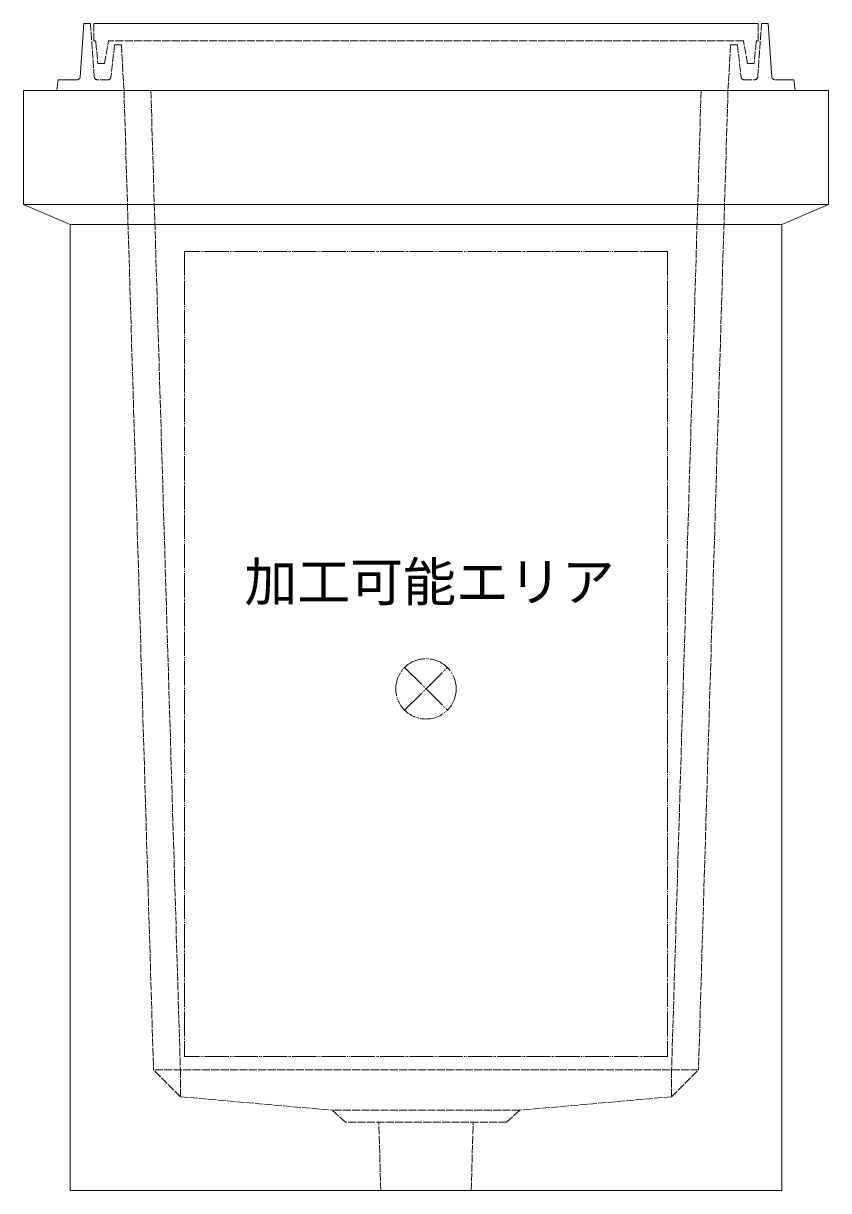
# Model space of a CAD drawing. Units: millimetres, scale not verified. Extents: x -2228 to 2228, y -1575 to 1575.
# Drawn here: x -322 to 278, y -945 to -75 of the extents above; entities that cross this region are included whole.
import ezdxf
from ezdxf.enums import TextEntityAlignment as Align

# ---------------------------------------------------------------- set-up
doc = ezdxf.new("R2010")
doc.units = ezdxf.units.MM
doc.header["$LTSCALE"] = 10
doc.linetypes.add('LONG_DASHED1', pattern=[7, 6, -1])
doc.linetypes.add('LONG_DOUBLE_CHAIN', pattern=[21.8, 18, -1, 0.6, -0.6, 0.6, -1])
for name, color, linetype, lineweight in [('0-7_D-STR', 7, 'LONG_DASHED1', 9), ('0-9_D-STR-STR5', 1, 'LONG_DOUBLE_CHAIN', 9), ('0-A_D-STR-STR4', 134, 'LONG_DASHED1', 9)]:
    doc.layers.add(name, color=color, linetype=linetype, lineweight=lineweight)
doc.styles.add('ＭＳ ゴシック', font='')
doc.styles.get('ＭＳ ゴシック').set_extended_font_data('MS Gothic')

# ---------------------------------------------------------------- blocks, each defined once
blk = doc.blocks.new('A$C32744497')
at = {"layer": '0-A_D-STR-STR4', "linetype": 'Continuous'}
for p, q in [((-2550, 500), (-2577.8, 98.6)), ((-2500, 500), (-2550, 500)), ((-2475, 500), (2475, 500)), ((-2740, 80), (-2750, 0)), ((2750, 0), (-2750, 0)), ((-2597.8, 80), (-2740, 80)), ((2597.8, 80), (2740, 80)), ((2740, 80), (2750, 0))]:
    blk.add_line(p, q, dxfattribs=at)
at = {"layer": '0-A_D-STR-STR4'}
for p, q in [((-2471.3, 98.6), (-2500, 500)), ((-2475, 500), (-2475, 370)), ((2471.3, 98.6), (2500, 500)), ((-2475, 370), (-2469.2, 370)), ((-2459.2, 360.9), (-2445, 200)), ((-2395, 200), (-2365, 370)), ((-2320, 340), (-2348, 97.7)), ((-2270, 340), (-2320, 340)), ((-2250, 0), (-2270, 340)), ((-2445, 200), (-2395, 200)), ((-2367.8, 80), (-2451.4, 80)), ((2367.8, 80), (2451.4, 80))]:
    blk.add_line(p, q, dxfattribs=at)
for points in [[(2475, 500), (2475, 370), (2469.2, 370)], [(2459.2, 360.9), (2445, 200), (2395, 200), (2365, 370), (-2365, 370)], [(2250, 0), (2270, 340), (2320, 340), (2348, 97.7)]]:
    blk.add_lwpolyline(points, dxfattribs=at)
at = {"layer": '0-A_D-STR-STR4', "linetype": 'Continuous'}
blk.add_lwpolyline([(2500, 500), (2550, 500), (2577.8, 98.6)], dxfattribs=at)
at = {"layer": '0-A_D-STR-STR4'}
for centre, radius, start, end in [((-2469.2, 360), 10, 5.04245, 90), ((2469.2, 360), 10, 90, 174.95755), ((-2451.4, 100), 20, 184.08562, 270), ((-2367.8, 100), 20, 270, 353.41806), ((2367.8, 100), 20, 186.58194, 270), ((2451.4, 100), 20, 270, 355.91438)]:
    blk.add_arc(centre, radius, start, end, dxfattribs=at)
at = {"layer": '0-A_D-STR-STR4', "linetype": 'Continuous'}
for centre, start, end in [((-2597.8, 100), 270, 356.0372), ((2597.8, 100), 183.9628, 270)]:
    blk.add_arc(centre, 20, start, end, dxfattribs=at)
blk = doc.blocks.new('A$C33DE20F7')
at = {"layer": '0-7_D-STR', "linetype": 'Continuous'}
for p, q in [((-3000, 0), (3000, 0)), ((-3000, -850), (-3000, 0)), ((3000, -850), (3000, 0)), ((-2650, -1000), (-3000, -850)), ((3000, -850), (-3000, -850)), ((2650, -1000), (3000, -850)), ((-2650, -8200), (-2650, -1000)), ((-2650, -1000), (2650, -1000)), ((2650, -8200), (2650, -1000)), ((2650, -8200), (-2650, -8200))]:
    blk.add_line(p, q, dxfattribs=at)
at = {"layer": '0-7_D-STR'}
for p, q in [((-2250, 0), (-2030, -7300)), ((-2050, 0), (-1830, -7300)), ((2050, 0), (1830, -7300)), ((2250, 0), (2030, -7300)), ((-1830, -7500), (-2030, -7300)), ((2030, -7300), (-2030, -7300)), ((-1830, -7500), (-1830, -7300)), ((1830, -7500), (2030, -7300)), ((1830, -7500), (1830, -7300)), ((-1830, -7500), (-700, -7600)), ((1830, -7500), (700, -7600)), ((-600, -7690), (-700, -7600)), ((700, -7600), (-700, -7600)), ((600, -7690), (700, -7600)), ((600, -7690), (-600, -7690)), ((-336.2, -8200), (-352.5, -7690)), ((336.2, -8200), (352.5, -7690))]:
    blk.add_line(p, q, dxfattribs=at)
at = {"layer": '0-9_D-STR-STR5'}
for points in [[(1800, -1200), (-1800, -1200), (-1800, -7200)], [(1800, -1200), (1800, -7200), (-1800, -7200)]]:
    blk.add_lwpolyline(points, dxfattribs=at)
blk = doc.blocks.new('A$C1C640AAB')
at = {"layer": '0-9_D-STR-STR5'}
for p, q in [((-159.1, -159.1), (159.1, 159.1)), ((-159.1, 159.1), (159.1, -159.1))]:
    blk.add_line(p, q, dxfattribs=at)
blk.add_circle((0, 0), 225, dxfattribs=at)
blk = doc.blocks.new('A$Cfbc99240')
at = {"layer": '0-7_D-STR'}
blk.add_blockref('A$C33DE20F7', (0, 0), dxfattribs=at)
at = {"layer": '0-9_D-STR-STR5'}
blk.add_blockref('A$C1C640AAB', (0, -4460), dxfattribs=at)

msp = doc.modelspace()

# ---------------------------------------------------------------- block references
at = {"layer": '0-7_D-STR', "xscale": 0.1, "yscale": 0.1}
msp.add_blockref('A$Cfbc99240', (-22.5, -125), dxfattribs=at)
at = {"layer": '0-A_D-STR-STR4', "xscale": 0.1, "yscale": 0.1}
msp.add_blockref('A$C32744497', (-22.5, -125), dxfattribs=at)

# ---------------------------------------------------------------- texts
at = {"layer": '0-9_D-STR-STR5', "style": 'ＭＳ ゴシック'}
msp.add_text('加工可能エリア', height=28.89, dxfattribs=at).set_placement((-157.84, -514.34), align=Align.BOTTOM_LEFT)

doc.saveas('drawing.dxf')
